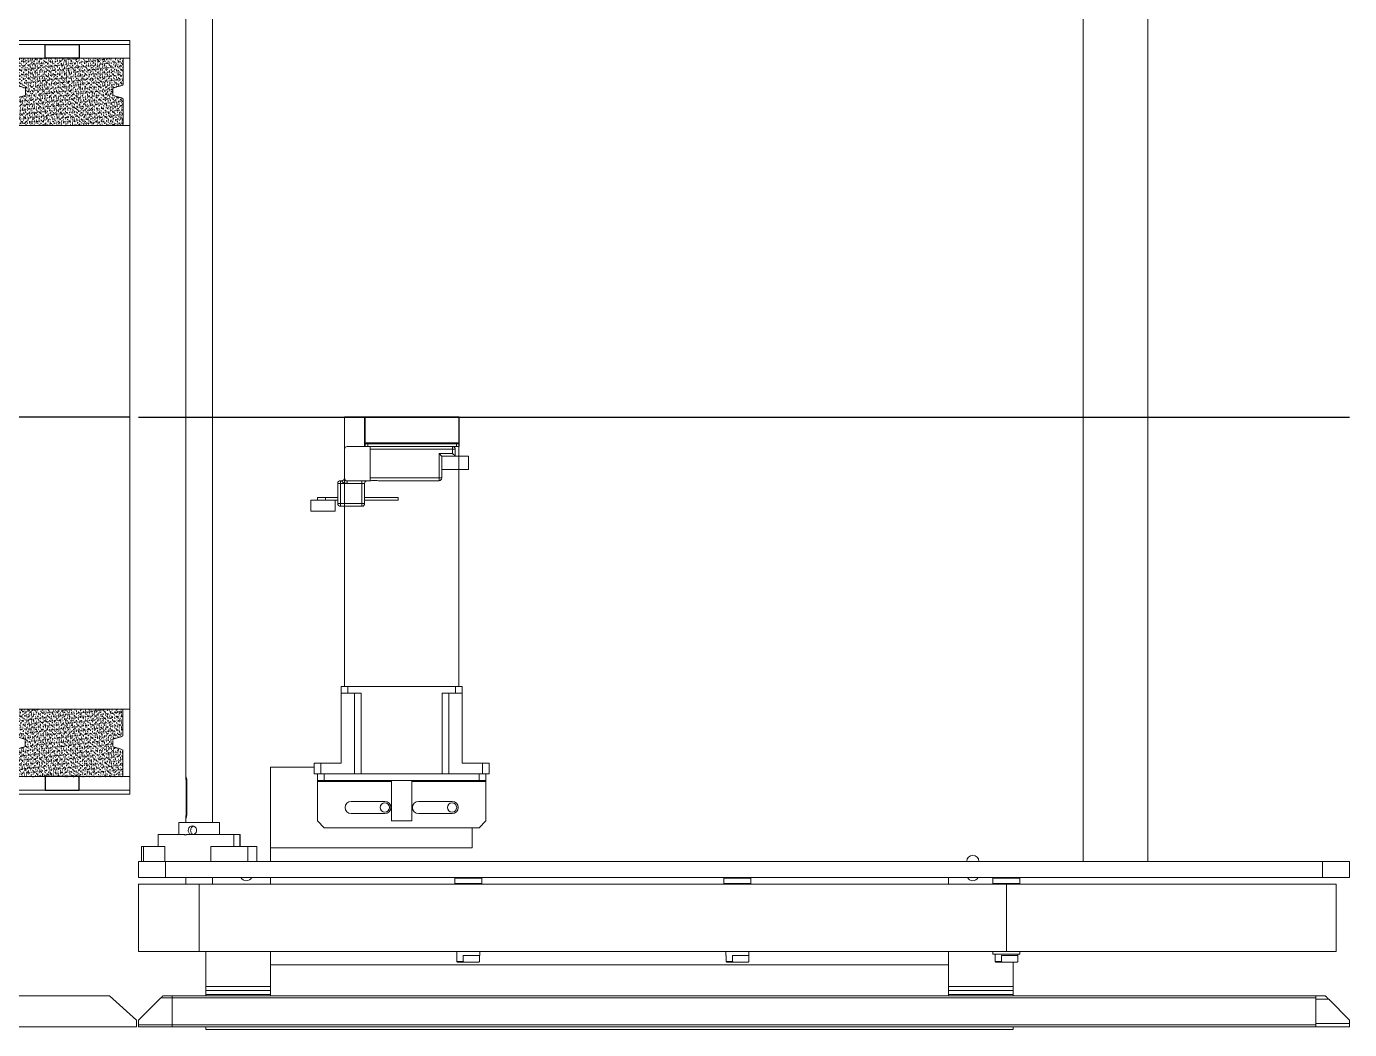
# Model space of a CAD drawing. Header units: millimetres. Extents: x 2676 to 14409, y -484 to 4878.
# Drawn here: x 8634 to 9617, y 3261 to 4006 of the extents above; entities that cross this region are included whole.
import ezdxf

# ---------------------------------------------------------------- set-up
doc = ezdxf.new("R2010")
doc.units = ezdxf.units.MM
doc.linetypes.add('DASHED', pattern=[0.75, 0.5, -0.25])
doc.linetypes.add('HIDDENX2', pattern=[0.75, 0.5, -0.25])
for name, color, linetype, lineweight in [('2', 5, 'Continuous', 18), ('3', 3, 'HIDDENX2', 18), ('空板返回层', 3, 'Continuous', 15), ('粗实线', 7, 'Continuous', 25)]:
    doc.layers.add(name, color=color, linetype=linetype, lineweight=lineweight)

# ---------------------------------------------------------------- blocks, each defined once
blk = doc.blocks.new('rthryth')
at = {"color": 1}
blk.add_line((41451.16, 45893.95, -909.01), (41451.16, 46793.95, -909.01), dxfattribs=at)
at = {"color": 7, "linetype": 'Continuous', "lineweight": 15}
for p, q in [((41770.16, 46791.79, -909.01), (41781.16, 46791.79, -909.01)), ((41770.16, 46791.79, -909.01), (41770.16, 46790.25, -909.01)), ((41781.16, 46790.25, -909.01), (41770.16, 46790.25, -909.01)), ((41770.16, 46790.25, -909.01), (41770.16, 46774.37, -909.01)), ((41793.16, 46793.95, -909.01), (41781.16, 46793.95, -909.01)), ((41781.16, 46793.95, -909.01), (41781.16, 46773.95, -909.01)), ((41793.16, 46773.95, -909.01), (41793.16, 46793.95, -909.01)), ((41798.16, 46793.95, -909.01), (41848.16, 46793.95, -909.01)), ((41798.16, 46793.95, -909.01), (41798.16, 46748.95, -909.01)), ((41848.16, 46793.95, -909.01), (41848.16, 46748.95, -909.01)), ((41882.66, 46777.45, -909.01), (41899.16, 46793.95, -909.01)), ((41902.66, 46793.95, -909.01), (41899.16, 46793.95, -909.01)), ((41904.16, 46793.95, -909.01), (41902.66, 46793.95, -909.01)), ((41902.66, 46768.95, -909.01), (41902.66, 46793.95, -909.01)), ((41904.16, 46768.95, -909.01), (41904.16, 46793.95, -909.01)), ((41761.16, 46779.45, -909.01), (41770.16, 46779.45, -909.01)), ((41761.16, 46779.45, -909.01), (41761.16, 46760.71, -909.01)), ((41781.16, 46774.37, -909.01), (41770.16, 46774.37, -909.01)), ((41781.16, 46773.95, -909.01), (41793.16, 46773.95, -909.01)), ((41781.16, 45913.95, -909.01), (41781.16, 46773.95, -909.01)), ((41793.16, 45913.95, -909.01), (41793.16, 46773.95, -909.01)), ((41881.16, 46768.95, -909.01), (41881.16, 46775.95, -909.01)), ((41882.66, 46768.95, -909.01), (41881.16, 46768.95, -909.01)), ((41881.16, 46768.95, -909.01), (41882.66, 46768.95, -909.01)), ((41881.16, 46768.95, -909.01), (41881.16, 45918.95, -909.01)), ((41882.66, 46768.95, -909.01), (41882.66, 46777.45, -909.01)), ((41902.66, 46768.95, -909.01), (41882.66, 46768.95, -909.01)), ((41882.66, 46768.95, -909.01), (41882.66, 45918.95, -909.01)), ((41904.16, 46768.95, -909.01), (41902.66, 46768.95, -909.01)), ((41902.66, 46768.95, -909.01), (41902.66, 45918.95, -909.01)), ((41902.66, 46768.95, -909.01), (41904.16, 46768.95, -909.01)), ((41904.16, 46768.95, -909.01), (41904.16, 45918.95, -909.01)), ((41752.16, 46763.95, -909.01), (41761.16, 46763.95, -909.01)), ((41752.16, 46734.85, -909.01), (41752.16, 46763.95, -909.01)), ((41761.16, 46760.71, -909.01), (41761.16, 46759.34, -909.01)), ((41021.16, 46758.95, -909.01), (41718.33, 46758.95, -909.01)), ((41721.16, 46758.72, -909.01), (41746.16, 46758.72, -909.01)), ((41746.16, 46758.17, -909.01), (41721.16, 46758.17, -909.01)), ((41748.98, 46758.95, -909.01), (41752.16, 46758.95, -909.01)), ((41761.16, 46758.02, -909.01), (41761.16, 46723.28, -909.01)), ((41793.16, 46758.95, -909.01), (41798.16, 46758.95, -909.01)), ((41781.16, 46740.3, -909.01), (41770.16, 46740.3, -909.01)), ((41770.16, 46740.3, -909.01), (41770.16, 46712.73, -909.01)), ((41798.16, 46748.95, -909.01), (41848.16, 46748.95, -909.01)), ((41798.16, 46748.95, -909.01), (41798.16, 46148.95, -909.01)), ((41848.16, 46748.95, -909.01), (41848.16, 46148.95, -909.01)), ((41874.16, 46743.95, -909.01), (41848.16, 46743.95, -909.01)), ((41874.16, 46695.95, -909.01), (41874.16, 46743.95, -909.01)), ((41877.16, 46743.95, -909.01), (41874.16, 46743.95, -909.01)), ((41877.16, 46695.95, -909.01), (41877.16, 46743.95, -909.01)), ((41880.16, 46743.95, -909.01), (41877.16, 46743.95, -909.01)), ((41880.16, 46695.95, -909.01), (41880.16, 46743.95, -909.01)), ((41881.16, 46743.95, -909.01), (41880.16, 46743.95, -909.01)), ((41906.16, 46743.95, -909.01), (41904.16, 46743.95, -909.01)), ((41906.16, 46143.95, -909.01), (41906.16, 46743.95, -909.01)), ((41752.16, 46738.95, -909.01), (41021.16, 46738.95, -909.01)), ((41752.16, 46733.95, -909.01), (41752.16, 46734.85, -909.01)), ((41761.16, 46733.95, -909.01), (41752.16, 46733.95, -909.01)), ((41798.16, 46738.95, -909.01), (41793.16, 46738.95, -909.01)), ((41770.16, 46723.28, -909.01), (41761.16, 46723.28, -909.01)), ((41761.16, 46718.69, -909.01), (41761.16, 46723.28, -909.01)), ((41770.16, 46718.69, -909.01), (41761.16, 46718.69, -909.01)), ((41761.16, 46718.69, -909.01), (41761.16, 46718.45, -909.01)), ((41770.16, 46718.45, -909.01), (41761.16, 46718.45, -909.01)), ((41781.16, 46712.73, -909.01), (41770.16, 46712.73, -909.01)), ((41770.16, 46712.73, -909.01), (41770.16, 46706.1, -909.01)), ((41781.16, 46706.1, -909.01), (41770.16, 46706.1, -909.01)), ((41781.16, 46695.95, -909.01), (41711.16, 46695.95, -909.01)), ((41711.16, 46663.45, -909.01), (41711.16, 46695.95, -909.01)), ((41771.16, 46695.95, -909.01), (41771.16, 46545.95, -909.01)), ((41798.16, 46695.95, -909.01), (41793.16, 46695.95, -909.01)), ((41874.16, 46695.95, -909.01), (41848.16, 46695.95, -909.01)), ((41858.16, 46191.95, -909.01), (41858.16, 46695.95, -909.01)), ((41877.16, 46695.95, -909.01), (41874.16, 46695.95, -909.01)), ((41880.16, 46695.95, -909.01), (41877.16, 46695.95, -909.01)), ((41881.16, 46695.95, -909.01), (41880.16, 46695.95, -909.01)), ((41512.84, 46660.95, -909.01), (41510.84, 46660.95, -909.01)), ((41510.84, 46660.95, -909.01), (41510.84, 46654.95, -909.01)), ((41512.84, 46665.95, -909.01), (41520.84, 46665.95, -909.01)), ((41512.84, 46651.97, -909.01), (41512.84, 46665.95, -909.01)), ((41520.84, 46647.95, -909.01), (41520.84, 46665.95, -909.01)), ((41708.16, 46663.45, -909.01), (41716.16, 46663.45, -909.01)), ((41708.16, 46658.45, -909.01), (41708.16, 46663.45, -909.01)), ((41716.16, 46660.95, -909.01), (41716.16, 46663.45, -909.01)), ((41721.16, 46660.95, -909.01), (41716.16, 46660.95, -909.01)), ((41716.16, 46660.95, -909.01), (41716.16, 46655.95, -909.01)), ((41721.16, 46655.95, -909.01), (41721.16, 46660.95, -909.01)), ((41721.16, 46660.95, -909.01), (41721.89, 46660.95, -909.01)), ((41721.89, 46660.95, -909.01), (41751.16, 46660.95, -909.01)), ((41751.16, 46660.95, -909.01), (41756.16, 46655.95, -909.01)), ((41510.84, 46654.95, -909.01), (41512.84, 46654.95, -909.01)), ((41510.84, 46645.85, -909.01), (41510.84, 46654.95, -909.01)), ((41512.84, 46651.97, -909.01), (41512.84, 46645.85, -909.01)), ((41708.16, 46658.45, -909.01), (41716.16, 46658.45, -909.01)), ((41708.16, 46643.45, -909.01), (41708.16, 46658.45, -909.01)), ((41716.16, 46655.95, -909.01), (41721.16, 46655.95, -909.01)), ((41716.16, 46655.95, -909.01), (41716.16, 46540.95, -909.01)), ((41721.16, 46655.95, -909.01), (41721.16, 46540.95, -909.01)), ((41756.16, 46655.95, -909.01), (41756.16, 46540.95, -909.01)), ((41500.24, 46643.95, -909.01), (41498.24, 46643.95, -909.01)), ((41498.24, 46643.95, -909.01), (41498.24, 46642.95, -909.01)), ((41500.24, 46645.95, -909.01), (41500.24, 46643.95, -909.01)), ((41510.84, 46645.95, -909.01), (41500.24, 46645.95, -909.01)), ((41500.24, 46643.95, -909.01), (41515.24, 46643.95, -909.01)), ((41500.24, 46638.95, -909.01), (41500.24, 46643.95, -909.01)), ((41512.84, 46645.85, -909.01), (41510.84, 46645.85, -909.01)), ((41520.84, 46647.95, -909.01), (41512.84, 46647.95, -909.01)), ((41515.24, 46645.95, -909.01), (41512.84, 46645.95, -909.01)), ((41515.24, 46645.95, -909.01), (41515.24, 46643.95, -909.01)), ((41515.24, 46643.95, -909.01), (41515.24, 46627.95, -909.01)), ((41517.24, 46643.95, -909.01), (41515.24, 46643.95, -909.01)), ((41517.24, 46627.95, -909.01), (41517.24, 46643.95, -909.01)), ((41656.16, 46643.45, -909.01), (41651.16, 46643.45, -909.01)), ((41651.16, 46643.45, -909.01), (41651.16, 46638.45, -909.01)), ((41656.16, 46638.45, -909.01), (41656.16, 46643.45, -909.01)), ((41656.16, 46643.45, -909.01), (41708.16, 46643.45, -909.01)), ((41450.84, 46640.95, -909.01), (41651.16, 46640.95, -909.01)), ((41450.84, 46640.95, -909.01), (41450.84, 46555.65, -909.01)), ((41472.84, 46638.95, -909.01), (41472.84, 46625.65, -909.01)), ((41474.84, 46640.95, -909.01), (41496.24, 46640.95, -909.01)), ((41500.24, 46638.95, -909.01), (41498.24, 46638.95, -909.01)), ((41498.24, 46638.95, -909.01), (41498.24, 46627.95, -909.01)), ((41500.24, 46627.95, -909.01), (41500.24, 46638.95, -909.01)), ((41651.16, 46638.45, -909.01), (41656.16, 46638.45, -909.01)), ((41651.16, 46558.45, -909.01), (41651.16, 46638.45, -909.01)), ((41656.16, 46628.45, -909.01), (41656.16, 46638.45, -909.01)), ((41656.16, 46633.45, -909.01), (41716.16, 46633.45, -909.01)), ((41736.66, 46610.95, -909.01), (41736.66, 46635.95, -909.01)), ((41745.66, 46635.95, -909.01), (41745.66, 46610.95, -909.01)), ((41472.84, 46625.99, -909.01), (41450.84, 46625.99, -909.01)), ((41450.84, 46625.65, -909.01), (41453.58, 46625.65, -909.01)), ((41453.58, 46625.65, -909.01), (41470.1, 46625.65, -909.01)), ((41470.1, 46625.65, -909.01), (41470.84, 46625.65, -909.01)), ((41470.1, 46625.65, -909.01), (41470.1, 46555.65, -909.01)), ((41472.84, 46625.65, -909.01), (41470.84, 46625.65, -909.01)), ((41470.84, 46625.65, -909.01), (41470.84, 46623.65, -909.01)), ((41470.84, 46623.65, -909.01), (41472.84, 46623.65, -909.01)), ((41470.84, 46623.65, -909.01), (41470.84, 46557.65, -909.01)), ((41472.84, 46623.65, -909.01), (41472.84, 46625.65, -909.01)), ((41472.84, 46623.65, -909.01), (41472.84, 46557.65, -909.01)), ((41474.84, 46621.95, -909.01), (41472.84, 46621.95, -909.01)), ((41474.84, 46560.65, -909.01), (41474.84, 46621.95, -909.01)), ((41474.84, 46621.95, -909.01), (41496.24, 46621.95, -909.01)), ((41496.24, 46621.95, -909.01), (41496.24, 46570.65, -909.01)), ((41498.24, 46621.95, -909.01), (41496.24, 46621.95, -909.01)), ((41498.24, 46625.42, -909.01), (41498.24, 46627.95, -909.01)), ((41500.24, 46627.95, -909.01), (41498.24, 46627.95, -909.01)), ((41498.24, 46625.42, -909.01), (41498.24, 46621.95, -909.01)), ((41498.24, 46621.3, -909.01), (41498.24, 46621.95, -909.01)), ((41500.24, 46627.95, -909.01), (41500.24, 46625.95, -909.01)), ((41515.24, 46627.95, -909.01), (41500.24, 46627.95, -909.01)), ((41500.24, 46625.95, -909.01), (41510.84, 46625.95, -909.01)), ((41510.84, 46626.04, -909.01), (41512.84, 46626.04, -909.01)), ((41510.84, 46600.95, -909.01), (41510.84, 46626.04, -909.01)), ((41512.84, 46626.04, -909.01), (41512.84, 46600.95, -909.01)), ((41512.84, 46625.95, -909.01), (41515.24, 46625.95, -909.01)), ((41515.24, 46627.95, -909.01), (41515.24, 46625.95, -909.01)), ((41517.24, 46627.95, -909.01), (41515.24, 46627.95, -909.01)), ((41656.16, 46628.45, -909.01), (41716.16, 46628.45, -909.01)), ((41716.16, 46568.45, -909.01), (41716.16, 46628.45, -909.01)), ((41498.24, 46570.65, -909.01), (41498.24, 46615.99, -909.01)), ((41721.16, 46605.95, -909.01), (41751.16, 46605.95, -909.01)), ((41751.16, 46590.95, -909.01), (41751.16, 46605.95, -909.01)), ((41512.84, 46600.95, -909.01), (41510.84, 46600.95, -909.01)), ((41751.16, 46590.95, -909.01), (41721.16, 46590.95, -909.01)), ((41736.66, 46560.95, -909.01), (41736.66, 46585.95, -909.01)), ((41745.66, 46585.95, -909.01), (41745.66, 46560.95, -909.01)), ((41496.24, 46570.65, -909.01), (41478.04, 46570.65, -909.01)), ((41478.04, 46570.65, -909.01), (41478.04, 46560.65, -909.01)), ((41480.04, 46568.65, -909.01), (41496.24, 46568.65, -909.01)), ((41480.04, 46564.21, -909.01), (41480.04, 46568.65, -909.01)), ((41490.04, 46568.65, -909.01), (41490.04, 46548.65, -909.01)), ((41496.24, 46568.65, -909.01), (41496.24, 46570.65, -909.01)), ((41498.24, 46570.65, -909.01), (41496.24, 46570.65, -909.01)), ((41656.16, 46568.45, -909.01), (41716.16, 46568.45, -909.01)), ((41656.16, 46558.45, -909.01), (41656.16, 46568.45, -909.01)), ((41656.16, 46563.45, -909.01), (41716.16, 46563.45, -909.01)), ((41651.16, 46555.95, -909.01), (41450.84, 46555.95, -909.01)), ((41450.84, 46555.65, -909.01), (41453.58, 46555.65, -909.01)), ((41453.58, 46555.65, -909.01), (41470.1, 46555.65, -909.01)), ((41470.1, 46555.65, -909.01), (41470.84, 46555.65, -909.01)), ((41472.84, 46557.65, -909.01), (41470.84, 46557.65, -909.01)), ((41470.84, 46557.65, -909.01), (41470.84, 46555.65, -909.01)), ((41470.84, 46555.65, -909.01), (41472.84, 46555.65, -909.01)), ((41472.84, 46555.65, -909.01), (41472.84, 46557.65, -909.01)), ((41474.84, 46560.65, -909.01), (41472.87, 46560.65, -909.01)), ((41474.84, 46560.65, -909.01), (41474.84, 46558.65, -909.01)), ((41478.04, 46560.65, -909.01), (41474.84, 46560.65, -909.01)), ((41474.84, 46558.65, -909.01), (41480.04, 46558.65, -909.01)), ((41480.04, 46558.65, -909.01), (41480.04, 46561.08, -909.01)), ((41480.04, 46548.65, -909.01), (41480.04, 46558.65, -909.01)), ((41656.16, 46558.45, -909.01), (41651.16, 46558.45, -909.01)), ((41651.16, 46558.45, -909.01), (41651.16, 46553.45, -909.01)), ((41651.16, 46553.45, -909.01), (41656.16, 46553.45, -909.01)), ((41656.16, 46553.45, -909.01), (41656.16, 46558.45, -909.01)), ((41656.16, 46553.45, -909.01), (41708.16, 46553.45, -909.01)), ((41708.16, 46538.45, -909.01), (41708.16, 46553.45, -909.01)), ((41793.16, 46558.45, -909.01), (41793.66, 46558.95, -909.01)), ((41793.66, 46558.95, -909.01), (41797.66, 46558.95, -909.01)), ((41793.66, 46538.95, -909.01), (41793.66, 46558.95, -909.01)), ((41797.66, 46558.95, -909.01), (41798.16, 46558.45, -909.01)), ((41797.66, 46558.95, -909.01), (41797.66, 46543.02, -909.01)), ((41848.16, 46557.05, -909.01), (41848.26, 46557.05, -909.01)), ((41848.26, 46557.45, -909.01), (41851.16, 46557.45, -909.01)), ((41848.26, 46557.45, -909.01), (41848.26, 46543.91, -909.01)), ((41851.16, 46557.45, -909.01), (41851.16, 46557.36, -909.01)), ((41851.16, 46557.36, -909.01), (41855.66, 46557.36, -909.01)), ((41851.16, 46552.61, -909.01), (41851.16, 46540.45, -909.01)), ((41855.66, 46552.61, -909.01), (41851.16, 46552.61, -909.01)), ((41855.66, 46557.36, -909.01), (41855.66, 46552.61, -909.01)), ((41855.66, 46552.61, -909.01), (41856.16, 46552.15, -909.01)), ((41856.16, 46552.15, -909.01), (41856.16, 46556.9, -909.01)), ((41480.04, 46548.65, -909.01), (41490.04, 46548.65, -909.01)), ((41771.16, 46545.95, -909.01), (41756.16, 46545.95, -909.01)), ((41797.66, 46543.02, -909.01), (41797.66, 46538.95, -909.01)), ((41848.26, 46543.91, -909.01), (41848.26, 46540.45, -909.01)), ((41856.16, 46552.15, -909.01), (41856.16, 46541, -909.01)), ((41708.16, 46538.45, -909.01), (41716.16, 46538.45, -909.01)), ((41708.16, 46533.45, -909.01), (41708.16, 46538.45, -909.01)), ((41708.16, 46533.45, -909.01), (41716.16, 46533.45, -909.01)), ((41721.16, 46540.95, -909.01), (41716.16, 46540.95, -909.01)), ((41716.16, 46540.95, -909.01), (41716.16, 46535.95, -909.01)), ((41716.16, 46533.45, -909.01), (41716.16, 46535.95, -909.01)), ((41716.16, 46535.95, -909.01), (41721.16, 46535.95, -909.01)), ((41721.16, 46535.95, -909.01), (41721.16, 46540.95, -909.01)), ((41721.16, 46535.95, -909.01), (41721.89, 46535.95, -909.01)), ((41721.89, 46535.95, -909.01), (41751.16, 46535.95, -909.01)), ((41756.16, 46540.95, -909.01), (41751.16, 46535.95, -909.01)), ((41793.66, 46538.95, -909.01), (41793.16, 46539.45, -909.01)), ((41797.66, 46538.95, -909.01), (41793.66, 46538.95, -909.01)), ((41798.16, 46539.45, -909.01), (41797.66, 46538.95, -909.01)), ((41848.26, 46540.85, -909.01), (41848.16, 46540.85, -909.01)), ((41851.16, 46540.45, -909.01), (41848.26, 46540.45, -909.01)), ((41851.16, 46540.53, -909.01), (41855.66, 46540.53, -909.01)), ((41793.16, 46358.45, -909.01), (41793.66, 46358.95, -909.01)), ((41793.66, 46358.95, -909.01), (41797.66, 46358.95, -909.01)), ((41793.66, 46338.95, -909.01), (41793.66, 46358.95, -909.01)), ((41797.66, 46358.95, -909.01), (41798.16, 46358.45, -909.01)), ((41797.66, 46358.95, -909.01), (41797.66, 46343.02, -909.01)), ((41848.16, 46357.05, -909.01), (41848.26, 46357.05, -909.01)), ((41848.26, 46357.45, -909.01), (41851.16, 46357.45, -909.01)), ((41848.26, 46357.45, -909.01), (41848.26, 46343.91, -909.01)), ((41851.16, 46357.45, -909.01), (41851.16, 46357.36, -909.01)), ((41851.16, 46357.36, -909.01), (41855.66, 46357.36, -909.01)), ((41855.66, 46357.36, -909.01), (41855.66, 46352.61, -909.01)), ((41856.16, 46352.15, -909.01), (41856.16, 46356.9, -909.01)), ((41851.16, 46352.61, -909.01), (41851.16, 46340.45, -909.01)), ((41855.66, 46352.61, -909.01), (41851.16, 46352.61, -909.01)), ((41855.66, 46352.61, -909.01), (41856.16, 46352.15, -909.01)), ((41856.16, 46352.15, -909.01), (41856.16, 46341, -909.01)), ((41793.66, 46338.95, -909.01), (41793.16, 46339.45, -909.01)), ((41797.66, 46338.95, -909.01), (41793.66, 46338.95, -909.01)), ((41797.66, 46343.02, -909.01), (41797.66, 46338.95, -909.01)), ((41798.16, 46339.45, -909.01), (41797.66, 46338.95, -909.01)), ((41848.26, 46340.85, -909.01), (41848.16, 46340.85, -909.01)), ((41848.26, 46343.91, -909.01), (41848.26, 46340.45, -909.01)), ((41851.16, 46340.45, -909.01), (41848.26, 46340.45, -909.01)), ((41851.16, 46340.53, -909.01), (41855.66, 46340.53, -909.01)), ((41798.16, 46191.95, -909.01), (41793.16, 46191.95, -909.01)), ((41874.16, 46191.95, -909.01), (41848.16, 46191.95, -909.01)), ((41874.16, 46191.95, -909.01), (41874.16, 46143.95, -909.01)), ((41877.16, 46191.95, -909.01), (41874.16, 46191.95, -909.01)), ((41877.16, 46191.95, -909.01), (41877.16, 46143.95, -909.01)), ((41880.16, 46191.95, -909.01), (41877.16, 46191.95, -909.01)), ((41880.16, 46191.95, -909.01), (41880.16, 46143.95, -909.01)), ((41881.16, 46191.95, -909.01), (41880.16, 46191.95, -909.01)), ((41793.16, 46158.45, -909.01), (41793.66, 46158.95, -909.01)), ((41793.66, 46158.95, -909.01), (41797.66, 46158.95, -909.01)), ((41793.66, 46138.95, -909.01), (41793.66, 46158.95, -909.01)), ((41797.66, 46158.95, -909.01), (41798.16, 46158.45, -909.01)), ((41797.66, 46158.95, -909.01), (41797.66, 46143.02, -909.01)), ((41848.16, 46158.95, -909.01), (41850.16, 46158.95, -909.01)), ((41850.16, 46158.95, -909.01), (41850.16, 46138.95, -909.01)), ((41850.16, 46157.45, -909.01), (41851.16, 46157.45, -909.01)), ((41851.16, 46157.45, -909.01), (41851.16, 46157.36, -909.01)), ((41851.16, 46157.36, -909.01), (41855.66, 46157.36, -909.01)), ((41851.16, 46152.61, -909.01), (41851.16, 46140.45, -909.01)), ((41855.66, 46152.61, -909.01), (41851.16, 46152.61, -909.01)), ((41855.66, 46157.36, -909.01), (41855.66, 46152.61, -909.01)), ((41855.66, 46152.61, -909.01), (41856.16, 46152.15, -909.01)), ((41856.16, 46152.15, -909.01), (41856.16, 46156.9, -909.01)), ((41856.16, 46152.15, -909.01), (41856.16, 46141, -909.01)), ((41797.66, 46143.02, -909.01), (41797.66, 46138.95, -909.01)), ((41798.16, 46148.95, -909.01), (41848.16, 46148.95, -909.01)), ((41798.16, 46148.95, -909.01), (41798.16, 45903.95, -909.01)), ((41848.16, 46148.95, -909.01), (41848.16, 45903.95, -909.01)), ((41851.16, 46140.45, -909.01), (41850.16, 46140.45, -909.01)), ((41851.16, 46140.53, -909.01), (41855.66, 46140.53, -909.01)), ((41874.16, 46143.95, -909.01), (41856.16, 46143.95, -909.01)), ((41877.16, 46143.95, -909.01), (41874.16, 46143.95, -909.01)), ((41880.16, 46143.95, -909.01), (41877.16, 46143.95, -909.01)), ((41881.16, 46143.95, -909.01), (41880.16, 46143.95, -909.01)), ((41906.16, 46143.95, -909.01), (41904.16, 46143.95, -909.01)), ((41793.66, 46138.95, -909.01), (41793.16, 46139.45, -909.01)), ((41797.66, 46138.95, -909.01), (41793.66, 46138.95, -909.01)), ((41798.16, 46139.45, -909.01), (41797.66, 46138.95, -909.01)), ((41850.16, 46138.95, -909.01), (41848.16, 46138.95, -909.01)), ((41781.16, 46091.95, -909.01), (41021.16, 46091.95, -909.01)), ((41781.16, 46043.95, -909.01), (41021.16, 46043.95, -909.01)), ((41793.16, 45913.95, -909.01), (41781.16, 45913.95, -909.01)), ((41781.16, 45913.95, -909.01), (41781.16, 45893.95, -909.01)), ((41793.16, 45893.95, -909.01), (41793.16, 45913.95, -909.01)), ((41881.16, 45918.95, -909.01), (41881.16, 45911.95, -909.01)), ((41881.16, 45918.95, -909.01), (41882.66, 45918.95, -909.01)), ((41882.66, 45918.95, -909.01), (41902.66, 45918.95, -909.01)), ((41883.66, 45918.95, -909.01), (41883.66, 45909.45, -909.01)), ((41901.66, 45918.95, -909.01), (41901.66, 45893.95, -909.01)), ((41902.66, 45918.95, -909.01), (41904.16, 45918.95, -909.01)), ((41904.16, 45918.95, -909.01), (41904.16, 45893.95, -909.01)), ((41848.16, 45903.95, -909.01), (41798.16, 45903.95, -909.01)), ((41883.66, 45909.45, -909.01), (41899.16, 45893.95, -909.01)), ((41781.16, 45893.95, -909.01), (41793.16, 45893.95, -909.01)), ((41899.16, 45893.95, -909.01), (41901.66, 45893.95, -909.01)), ((41901.66, 45893.95, -909.01), (41904.16, 45893.95, -909.01))]:
    blk.add_line(p, q, dxfattribs=at)
at = {"color": 8, "linetype": 'Continuous', "lineweight": 15}
for p, q in [((41721.16, 46758.17, -909.01), (41721.16, 46758.72, -909.01)), ((41746.16, 46758.17, -909.01), (41746.16, 46758.72, -909.01)), ((41721.89, 46660.95, -909.01), (41721.89, 46605.95, -909.01)), ((41721.89, 46590.95, -909.01), (41721.89, 46535.95, -909.01))]:
    blk.add_line(p, q, dxfattribs=at)
at = {"color": 7, "linetype": 'Continuous', "lineweight": 15, "elevation": -909.01}
for points in [[(41761.21, 46752.87), (41761.17, 46752.74), (41760.55, 46751.85), (41759.66, 46751.19), (41758.58, 46750.85), (41757.48, 46750.9), (41756.47, 46751.29), (41755.63, 46752), (41755.05, 46752.94), (41754.83, 46753.99), (41754.98, 46755), (41755.48, 46755.88), (41756.27, 46756.56), (41757.29, 46756.97), (41758.16, 46757.07), (41758.16, 46757.07)], [(41480.04, 46568.65), (41480, 46568.68), (41479.89, 46568.8), (41479.7, 46568.98), (41479.45, 46569.23), (41479.15, 46569.53), (41478.81, 46569.88), (41478.43, 46570.26), (41478.04, 46570.65)], [(41480.04, 46558.65), (41480, 46558.68), (41479.89, 46558.8), (41479.7, 46558.98), (41479.45, 46559.23), (41479.15, 46559.53), (41478.81, 46559.88), (41478.43, 46560.26), (41478.04, 46560.65)]]:
    blk.add_lwpolyline(points, dxfattribs=at)
at = {"color": 7, "linetype": 'Continuous', "lineweight": 15}
for centre in [(41741.16, 46610.95, -909.01), (41741.16, 46560.95, -909.01)]:
    blk.add_circle(centre, 3.4, dxfattribs=at)
for centre, radius, start, end in [((41791.16, 46713.95, -909.01), 4.5, 296.3878, 63.6122), ((41496.24, 46642.95, -909.01), 2, 270, 0), ((41500.24, 46643.95, -909.01), 2, 90, 180), ((41515.24, 46643.95, -909.01), 2, 0, 90), ((41474.84, 46638.95, -909.01), 2, 90, 180), ((41496.24, 46638.95, -909.01), 2, 68.40529, 90), ((41741.16, 46635.95, -909.01), 4.5, 0, 180), ((41500.24, 46623.95, -909.01), 2, 90, 180), ((41515.24, 46627.95, -909.01), 2, 270, 0), ((41741.16, 46610.95, -909.01), 4.5, 180, 0), ((41741.16, 46585.95, -909.01), 4.5, 0, 180), ((41496.24, 46570.65, -909.01), 2, 270, 0), ((41474.84, 46560.65, -909.01), 2, 188.74285, 270), ((41741.16, 46560.95, -909.01), 4.5, 180, 0), ((41781.16, 46173.95, -909.01), 4.5, 90, 270), ((41791.16, 46173.95, -909.01), 4.5, 296.3878, 63.6122)]:
    blk.add_arc(centre, radius, start, end, dxfattribs=at)
for points, knots in [([(41882.66, 46777.45, -909.01), (41882.57, 46777.36, -909.01), (41882.39, 46777.18, -909.01), (41882.13, 46776.92, -909.01), (41881.88, 46776.67, -909.01), (41881.66, 46776.45, -909.01), (41881.48, 46776.27, -909.01), (41881.35, 46776.14, -909.01), (41881.23, 46776.02, -909.01), (41881.16, 46775.95, -909.01), (41881.16, 46775.95, -909.01), (41881.16, 46775.95, -909.01)], [0, 0, 0, 0, 0.131349, 0.26271, 0.394134, 0.523246, 0.630102, 0.720922, 0.79954, 0.941331, 1, 1, 1, 1]), ([(41761.16, 46760.71, -909.01), (41761.28, 46760.38, -909.01), (41761.53, 46759.73, -909.01), (41761.47, 46758.78, -909.01), (41761.24, 46758.24, -909.01), (41761.16, 46758.02, -909.01)], [0, 0, 0, 0, 0.377214, 0.75446, 1, 1, 1, 1]), ([(41721.16, 46758.17, -909.01), (41720.83, 46758.19, -909.01), (41720.17, 46758.21, -909.01), (41719.29, 46758.4, -909.01), (41718.6, 46758.62, -909.01), (41718.19, 46758.83, -909.01), (41718.11, 46758.94, -909.01), (41718.37, 46758.95, -909.01), (41718.91, 46758.89, -909.01), (41719.71, 46758.79, -909.01), (41720.52, 46758.72, -909.01), (41721.01, 46758.72, -909.01), (41721.16, 46758.72, -909.01)], [0, 0, 0, 0, 0.104039, 0.20796, 0.314867, 0.423939, 0.529875, 0.632456, 0.736264, 0.844075, 0.952871, 1, 1, 1, 1]), ([(41746.16, 46758.72, -909.01), (41746.48, 46758.73, -909.01), (41747.14, 46758.74, -909.01), (41748.02, 46758.83, -909.01), (41748.73, 46758.93, -909.01), (41748.95, 46758.94, -909.01), (41749.07, 46758.94, -909.01)], [0, 0, 0, 0, 0.245406, 0.490529, 0.742704, 1, 1, 1, 1]), ([(41749.12, 46758.89, -909.01), (41749.13, 46758.89, -909.01), (41749.18, 46758.86, -909.01), (41748.93, 46758.72, -909.01), (41748.4, 46758.51, -909.01), (41747.59, 46758.29, -909.01), (41746.79, 46758.18, -909.01), (41746.3, 46758.18, -909.01), (41746.16, 46758.17, -909.01)], [0, 0, 0, 0, 0.059797, 0.264955, 0.472565, 0.68817, 0.905748, 1, 1, 1, 1]), ([(41754.99, 46753.24, -909.01), (41755.1, 46753.5, -909.01), (41755.33, 46754.08, -909.01), (41756.06, 46754.74, -909.01), (41757.04, 46755.21, -909.01), (41757.79, 46755.27, -909.01), (41758.16, 46755.29, -909.01)], [0, 0, 0, 0, 0.217713, 0.476103, 0.744414, 1, 1, 1, 1]), ([(41758.16, 46757.07, -909.01), (41758.52, 46757.04, -909.01), (41759.26, 46756.98, -909.01), (41760.23, 46756.49, -909.01), (41760.9, 46755.91, -909.01), (41761.09, 46755.44, -909.01), (41761.16, 46755.29, -909.01)], [0, 0, 0, 0, 0.286353, 0.572532, 0.863169, 1, 1, 1, 1]), ([(41758.16, 46755.29, -909.01), (41758.52, 46755.27, -909.01), (41759.24, 46755.21, -909.01), (41760.2, 46754.76, -909.01), (41760.88, 46754.21, -909.01), (41761.09, 46753.73, -909.01), (41761.16, 46753.56, -909.01)], [0, 0, 0, 0, 0.279736, 0.559096, 0.848361, 1, 1, 1, 1]), ([(41498.24, 46642.95, -909.01), (41498.26, 46642.95, -909.01), (41498.3, 46642.95, -909.01), (41498.51, 46642.92, -909.01), (41498.73, 46642.83, -909.01), (41498.92, 46642.72, -909.01), (41499.24, 46642.44, -909.01), (41499.59, 46641.96, -909.01), (41499.94, 46641.15, -909.01), (41500.19, 46640.13, -909.01), (41500.22, 46639.36, -909.01), (41500.24, 46638.95, -909.01)], [0, 0, 0, 0, 0.112535, 0.201808, 0.226317, 0.305773, 0.344803, 0.469108, 0.611406, 0.790077, 1, 1, 1, 1]), ([(41498.24, 46639.87, -909.01), (41498.14, 46640.03, -909.01), (41497.94, 46640.35, -909.01), (41497.46, 46640.62, -909.01), (41497.13, 46640.75, -909.01), (41496.98, 46640.81, -909.01)], [0, 0, 0, 0, 0.345326, 0.690214, 1, 1, 1, 1]), ([(41498.24, 46639.87, -909.01), (41498.24, 46639.56, -909.01), (41498.24, 46639.25, -909.01), (41498.24, 46638.95, -909.01), (41498.24, 46638.95, -909.01)], [0, 0, 0, 0, 0.993071, 1, 1, 1, 1]), ([(41498.24, 46621.3, -909.01), (41498.24, 46621.3, -909.01), (41498.24, 46620.95, -909.01), (41498.17, 46620.16, -909.01), (41498.03, 46618.81, -909.01), (41498.14, 46617.33, -909.01), (41498.24, 46616.43, -909.01), (41498.24, 46616, -909.01), (41498.24, 46615.99, -909.01)], [0, 0, 0, 0, 0.001696, 0.214431, 0.471592, 0.728526, 0.998304, 1, 1, 1, 1]), ([(41480.04, 46561.08, -909.01), (41480.03, 46561.25, -909.01), (41480, 46561.59, -909.01), (41479.91, 46562.26, -909.01), (41479.91, 46562.96, -909.01), (41479.99, 46563.66, -909.01), (41480.02, 46564.02, -909.01), (41480.04, 46564.21, -909.01)], [0, 0, 0, 0, 0.1957826, 0.3910642, 0.5911052, 0.7797224, 1, 1, 1, 1]), ([(41472.86, 46560.34, -909.01), (41472.86, 46560.36, -909.01), (41472.86, 46560.41, -909.01), (41472.86, 46560.53, -909.01), (41472.87, 46560.61, -909.01), (41472.87, 46560.65, -909.01)], [0, 0, 0, 0, 0.380757, 0.76237, 1, 1, 1, 1]), ([(41856.16, 46556.9, -909.01), (41856.15, 46556.9, -909.01), (41855.99, 46557.05, -909.01), (41855.82, 46557.21, -909.01), (41855.66, 46557.36, -909.01)], [0, 0, 0, 0, 0.010174, 1, 1, 1, 1]), ([(41856.16, 46541, -909.01), (41856.15, 46540.99, -909.01), (41855.99, 46540.84, -909.01), (41855.82, 46540.69, -909.01), (41855.66, 46540.53, -909.01)], [0, 0, 0, 0, 0.010174, 1, 1, 1, 1]), ([(41856.16, 46356.9, -909.01), (41856.15, 46356.9, -909.01), (41855.99, 46357.05, -909.01), (41855.82, 46357.21, -909.01), (41855.66, 46357.36, -909.01)], [0, 0, 0, 0, 0.010174, 1, 1, 1, 1]), ([(41856.16, 46341, -909.01), (41856.15, 46340.99, -909.01), (41855.99, 46340.84, -909.01), (41855.82, 46340.69, -909.01), (41855.66, 46340.53, -909.01)], [0, 0, 0, 0, 0.010174, 1, 1, 1, 1]), ([(41856.16, 46156.9, -909.01), (41856.15, 46156.9, -909.01), (41855.99, 46157.05, -909.01), (41855.82, 46157.21, -909.01), (41855.66, 46157.36, -909.01)], [0, 0, 0, 0, 0.0101563, 1, 1, 1, 1]), ([(41856.16, 46141, -909.01), (41856.15, 46140.99, -909.01), (41855.99, 46140.84, -909.01), (41855.82, 46140.69, -909.01), (41855.66, 46140.53, -909.01)], [0, 0, 0, 0, 0.01018, 1, 1, 1, 1]), ([(41881.16, 45911.95, -909.01), (41881.17, 45911.93, -909.01), (41881.21, 45911.89, -909.01), (41881.44, 45911.66, -909.01), (41881.77, 45911.33, -909.01), (41882.17, 45910.93, -909.01), (41882.62, 45910.48, -909.01), (41883.09, 45910.02, -909.01), (41883.44, 45909.66, -909.01), (41883.66, 45909.45, -909.01)], [0, 0, 0, 0, 0.139754, 0.278865, 0.375906, 0.57127, 0.688331, 0.805336, 1, 1, 1, 1])]:
    blk.add_open_spline(points, degree=3, knots=knots, dxfattribs=at)
blk = doc.blocks.new('gh')
h = blk.add_hatch()
h.set_pattern_fill('AR-SAND', color=4, scale=0.05, style=0)
edge = h.paths.add_edge_path(flags=0)
edge.add_arc((291448.47, 65869.15), 0.75, 270, 360)
edge.add_line((291449.22, 65869.15), (291449.22, 65887.84))
edge.add_arc((291448.47, 65887.84), 0.75, 0, 73.30076)
edge.add_line((291448.69, 65888.56), (291442.26, 65890.49))
edge.add_arc((291442.47, 65891.21), 0.75, 180, 253.30076, ccw=False)
edge.add_line((291441.72, 65891.21), (291441.72, 65895.59))
edge.add_arc((291442.47, 65895.59), 0.75, 106.69924, 180, ccw=False)
edge.add_line((291442.26, 65896.31), (291448.69, 65898.24))
edge.add_arc((291448.47, 65898.96), 0.75, 286.69924, 360)
edge.add_line((291449.22, 65898.96), (291449.22, 65917.65))
edge.add_arc((291448.47, 65917.65), 0.75, 0, 90)
edge.add_line((291448.47, 65918.4), (291409.22, 65918.4))
edge.add_line((291409.22, 65918.4), (291369.97, 65918.4))
edge.add_arc((291369.97, 65917.65), 0.75, 90, 180)
edge.add_line((291369.22, 65917.65), (291369.22, 65898.96))
edge.add_arc((291369.97, 65898.96), 0.75, 180, 253.30076)
edge.add_line((291369.76, 65898.24), (291376.19, 65896.31))
edge.add_arc((291375.97, 65895.59), 0.75, 0, 73.30076, ccw=False)
edge.add_line((291376.72, 65895.59), (291376.72, 65891.21))
edge.add_arc((291375.97, 65891.21), 0.75, 286.69924, 360, ccw=False)
edge.add_line((291376.19, 65890.49), (291369.76, 65888.56))
edge.add_arc((291369.97, 65887.84), 0.75, 106.69924, 180)
edge.add_line((291369.22, 65887.84), (291369.22, 65869.15))
edge.add_arc((291369.97, 65869.15), 0.75, 180, 270)
edge.add_line((291369.97, 65868.4), (291409.22, 65868.4))
edge.add_line((291409.22, 65868.4), (291448.47, 65868.4))
at = {"layer": '3', "lineweight": 0}
for p, q in [((291369.22, 65917.65), (291369.22, 65898.96)), ((291449.22, 65917.65), (291449.22, 65898.96)), ((291369.76, 65898.24), (291376.19, 65896.31)), ((291376.72, 65895.59), (291376.72, 65891.21)), ((291441.72, 65895.59), (291441.72, 65891.21)), ((291448.69, 65898.24), (291442.26, 65896.31)), ((291369.22, 65887.84), (291369.22, 65869.15)), ((291376.19, 65890.49), (291369.76, 65888.56)), ((291442.26, 65890.49), (291448.69, 65888.56)), ((291449.22, 65887.84), (291449.22, 65869.15))]:
    blk.add_line(p, q, dxfattribs=at)
for centre, start, end in [((291369.97, 65917.65), 90, 180), ((291448.47, 65917.65), 0, 90), ((291369.97, 65898.96), 180, 253.30076), ((291375.97, 65895.59), 0, 73.30076), ((291442.47, 65895.59), 106.69924, 180), ((291448.47, 65898.96), 286.69924, 360), ((291369.97, 65887.84), 106.69924, 180), ((291375.97, 65891.21), 286.69924, 360), ((291442.47, 65891.21), 180, 253.30076), ((291448.47, 65887.84), 0, 73.30076), ((291369.97, 65869.15), 180, 270), ((291448.47, 65869.15), 270, 0)]:
    blk.add_arc(centre, 0.75, start, end, dxfattribs=at)
at = {"layer": 'Defpoints', "color": 3, "linetype": 'DASHED', "lineweight": 0}
for p in [(291369.47, 65898.4), (291448.97, 65898.4)]:
    blk.add_point(p, dxfattribs=at)
at = {"layer": '粗实线', "lineweight": 0}
for p, q in [((291404.22, 65918.4), (291369.97, 65918.4)), ((291448.47, 65918.4), (291369.97, 65918.4)), ((291369.97, 65868.4), (291404.22, 65868.4)), ((291369.97, 65868.4), (291448.47, 65868.4))]:
    blk.add_line(p, q, dxfattribs=at)
blk = doc.blocks.new('erhgrth')
at = {"color": 1}
blk.add_line((23774.18, 98991.44, -468.32), (23774.18, 98001.44, -468.32), dxfattribs=at)
at = {"color": 1, "elevation": -888.05}
for points in [[(23497.18, 98953.94), (23507.18, 98953.94), (23507.18, 98928.54), (23497.18, 98928.54)], [(24051.18, 98953.94), (24041.18, 98953.94), (24041.18, 98928.54), (24051.18, 98928.54)]]:
    blk.add_lwpolyline(points, close=True, dxfattribs=at)
at = {"layer": '2', "color": 3, "linetype": 'Continuous', "lineweight": 0}
for p, q in [((23494.18, 98001.44, -96.35), (23494.18, 98991.44, -1536.86)), ((24054.18, 98001.44, -96.35), (24054.18, 98991.44, -1536.86))]:
    blk.add_line(p, q, dxfattribs=at)
at = {"layer": '3', "lineweight": 0}
for p, q in [((23991.18, 98989.98, -600.24), (23991.18, 98985.18, -600.24)), ((24041.18, 98985.18, -600.24), (24041.18, 98989.98, -600.24))]:
    blk.add_line(p, q, dxfattribs=at)
at = {"layer": '空板返回层', "ltscale": 0.5}
blk.add_line((23494.18, 98991.44, 106.8), (24054.18, 98991.44, -1043.43), dxfattribs=at)
at = {"layer": '粗实线', "lineweight": 0}
for p, q in [((23497.18, 98001.44, -96.35), (23497.18, 98991.44, -1536.86)), ((23507.18, 98001.44, -888.05), (23507.18, 98991.44, -888.05)), ((23557.18, 98991.44, -888.05), (23557.18, 98001.44, -888.05)), ((24041.18, 98991.44, -1392.81), (23991.18, 98991.44, -1392.81)), ((23991.18, 98991.44, -1392.81), (23991.18, 98001.44, -1392.81)), ((24041.18, 98001.44, -1392.81), (24041.18, 98991.44, -1392.81)), ((24051.18, 98001.44, -96.35), (24051.18, 98991.44, -1536.86))]:
    blk.add_line(p, q, dxfattribs=at)
at = {"color": 4, "extrusion": (0, 0, -1), "rotation": 90}
for p in [(42361.22, -192462.99, 888.05), (41877.22, -192462.79, 888.05)]:
    blk.add_blockref('gh', p, dxfattribs=at)
blk = doc.blocks.new('erhryhtyj')
at = {"layer": '2', "color": 3, "linetype": 'Continuous', "lineweight": 0}
for p, q in [((23321.18, 97001.44, 984.17), (23321.18, 99001.44, 47.55)), ((23321.18, 99001.44, 47.55), (23326.18, 99001.44, 47.55)), ((23344.18, 98981.44, 47.55), (23326.18, 99001.44, 47.55)), ((23344.18, 97021.44, -240.26), (23344.18, 98981.44, 47.55))]:
    blk.add_line(p, q, dxfattribs=at)
at = {"color": 1}
blk.add_blockref('erhgrth', (0, 5), dxfattribs=at)

msp = doc.modelspace()

# ---------------------------------------------------------------- block references
at = {"color": 0, "xscale": -1, "rotation": 90}
msp.add_blockref('rthryth', (55511.44, 45167.02, -800.61), dxfattribs=at)
at = {"color": 1, "xscale": -1, "rotation": 270}
msp.add_blockref('erhryhtyj', (-90285.52, -20058.31, -440.69), dxfattribs=at)

doc.saveas('drawing.dxf')
